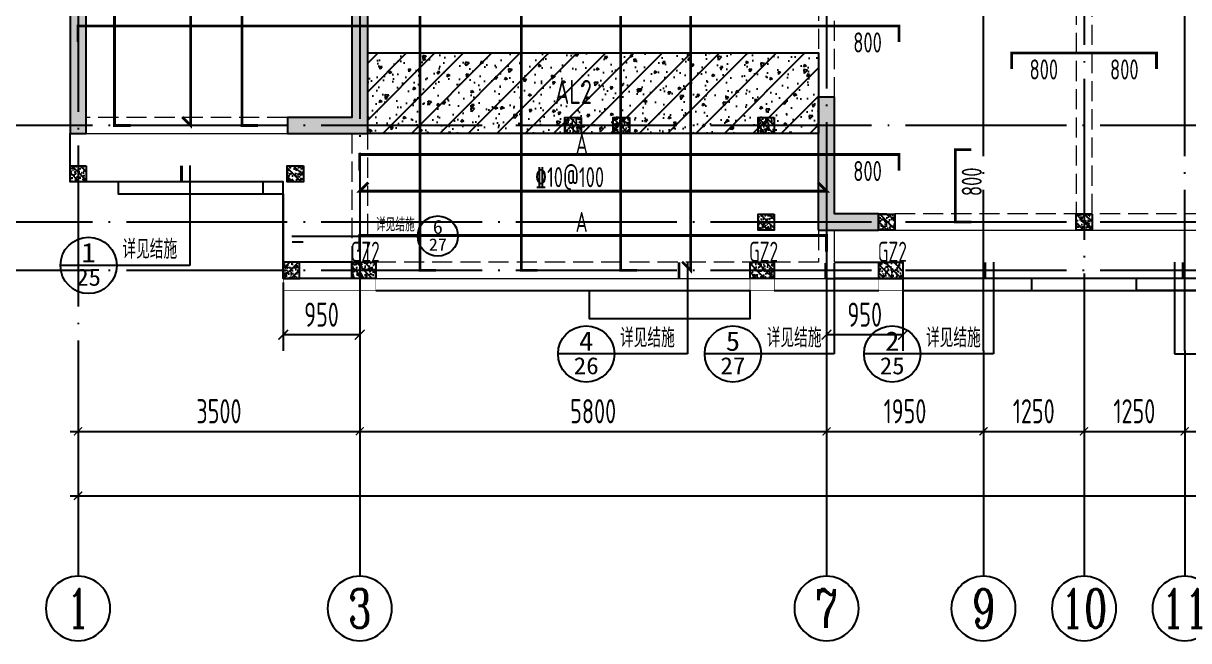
# Model space of a CAD drawing. Extents: x -461650 to 361314, y 245336 to 769729.
# Drawn here: x -11996 to 2484, y 427735 to 435404 of the extents above; entities that cross this region are included whole.
import ezdxf
from ezdxf.enums import TextEntityAlignment as Align

# ---------------------------------------------------------------- set-up
doc = ezdxf.new("R2010")
doc.units = 0
doc.header["$LTSCALE"] = 1000
doc.linetypes.add('DASH', pattern=[0.35, 0.25, -0.1])
doc.linetypes.add('DOTE', pattern=[2.42, 2, -0.2, 0.02, -0.2])
doc.layers.get('0').update_dxf_attribs({"linetype": 'CONTINUOUS'})
doc.layers.get('DEFPOINTS').update_dxf_attribs({"linetype": 'CONTINUOUS'})
for name, color, linetype in [('A-AXIS', 1, 'CONTINUOUS'), ('A-DOTE', 10, 'DOTE'), ('AXIS_NUM', 7, 'CONTINUOUS'), ('BEAM', 4, 'DASH'), ('BEAM_CON', 4, 'CONTINUOUS'), ('DIM_IDEN', 67, 'CONTINUOUS'), ('PUB_TEXT', 2, 'CONTINUOUS'), ('ROOF', 183, 'CONTINUOUS'), ('S-B板边线', 2, 'CONTINUOUS'), ('S-B板配筋', 6, 'CONTINUOUS'), ('S-B板配筋号', 7, 'CONTINUOUS'), ('S-L主梁线', 4, 'DASH'), ('S-Q墙填充', 252, 'CONTINUOUS'), ('S-Q墙实线', 6, 'CONTINUOUS'), ('S-Q墙标注', 3, 'CONTINUOUS'), ('S-Y一般标注', 3, 'CONTINUOUS'), ('S-构造柱', 212, 'CONTINUOUS'), ('S-构造柱编号', 130, 'CONTINUOUS'), ('TEXT', 2, 'CONTINUOUS'), ('水平筋标注', 7, 'CONTINUOUS'), ('看线', 251, 'CONTINUOUS')]:
    doc.layers.add(name, color=color, linetype=linetype)
doc.layers.add('配箍校核', color=34, linetype='CONTINUOUS', plot=False)
doc.styles.add('_TCH_AXIS', font='COMPLEX', dxfattribs={"bigfont": 'GBCBIG'})
doc.styles.add('_TCH_LABEL', font='simhei.ttf')
doc.styles.add('TSSD_Axis', font='complex.shx', dxfattribs={"width": 0.7, "bigfont": 'hztxt.shx'})
doc.styles.add('TSSD_DIMENSION', font='Tssdeng.shx', dxfattribs={"width": 0.7, "bigfont": 'tssdchn.shx'})
doc.styles.add('TSSD_REIN', font='tssdeng.shx', dxfattribs={"width": 0.7, "height": 300, "bigfont": 'tssdchn.shx'})
doc.styles.add('结构文字', font='zstxt.shx', dxfattribs={"width": 0.7, "bigfont": 'zshz.shx'})
doc.dimstyles.new('STRUCK', dxfattribs={"dimtxt": 400, "dimasz": 121, "dimexe": 200, "dimexo": 150, "dimgap": 115, "dimtad": 1, "dimdec": 0, "dimdsep": 46, "dimtxsty": '结构文字', "dimblk": 'ARCHTICK', "dimcen": 400, "dimclrd": 3, "dimclre": 3, "dimclrt": 7, "dimadec": 0, "dimazin": 0, "dimtfac": 1, "dimtdec": 0, "dimtix": 1, "dimtmove": 2, "dimatfit": 3, "dimldrblk": '_DIMX', "dimfxl": 0, "dimtolj": 1, "dimtzin": 0, "dimarcsym": 0})
doc.dimstyles.new('TSSD_100_100', dxfattribs={"dimtxt": 300, "dimasz": 100, "dimexe": 100, "dimexo": 250, "dimgap": 100, "dimtad": 1, "dimdec": 0, "dimzin": 0, "dimdsep": 46, "dimtxsty": 'TSSD_DIMENSION', "dimblk": 'ARCHTICK', "dimcen": 0, "dimdle": 100, "dimclrt": 7, "dimadec": 0, "dimazin": 0, "dimtfac": 1, "dimtdec": 0, "dimtix": 1, "dimtmove": 2, "dimatfit": 3, "dimldrblk": 'ARCHTICK', "dimfxl": 0, "dimtolj": 1, "dimtzin": 0, "dimarcsym": 0})

# ---------------------------------------------------------------- blocks, each defined once
blk = doc.blocks.new('ts_axno')
at = {"color": 0, "linetype": 'ByBlock', "lineweight": -2}
blk.add_circle((0, 0), 0.5, dxfattribs=at)
at = {"color": 0, "linetype": 'ByBlock', "lineweight": -2, "style": 'TSSD_Axis', "width": 0.7}
blk.add_attdef('A', text='', height=0.6, dxfattribs=at).set_placement((0, 0), align=Align.MIDDLE_CENTER)
blk = doc.blocks.new('_ArchTick')
at = {"color": 0, "linetype": 'ByBlock', "const_width": 0.15}
blk.add_lwpolyline([(-0.5, -0.5), (0.5, 0.5)], dxfattribs=at)
blk = doc.blocks.new('*D326')
at = {"layer": 'DEFPOINTS', "color": 0}
for p in [(8100, 3600), (13900, 3600), (13900, 2600)]:
    blk.add_point(p, dxfattribs=at)
at = {"layer": 'S-Y一般标注', "color": 0, "lineweight": -2}
for p, q in [((8100, 3350), (8100, 2500)), ((13900, 3350), (13900, 2500)), ((8000, 2600), (14000, 2600))]:
    blk.add_line(p, q, dxfattribs=at)
at = {"layer": 'S-Y一般标注', "color": 0, "lineweight": -2, "xscale": 100, "yscale": 100, "zscale": 100, "rotation": 180}
blk.add_blockref('_ArchTick', (8100, 2600), dxfattribs=at)
at = {"layer": 'S-Y一般标注', "color": 0, "lineweight": -2, "xscale": 100, "yscale": 100, "zscale": 100}
blk.add_blockref('_ArchTick', (13900, 2600), dxfattribs=at)
at = {"layer": 'S-Y一般标注', "color": 7, "insert": (11000, 2850), "char_height": 300, "attachment_point": 5, "style": 'TSSD_DIMENSION'}
blk.add_mtext('\\A1;5800', dxfattribs=at)
blk = doc.blocks.new('*D327')
at = {"layer": 'DEFPOINTS', "color": 0}
for p in [(17100, 3600), (18350, 3600), (18350, 2600)]:
    blk.add_point(p, dxfattribs=at)
at = {"layer": 'S-Y一般标注', "color": 0, "lineweight": -2}
for p, q in [((17100, 3350), (17100, 2500)), ((18350, 3350), (18350, 2500)), ((17000, 2600), (18450, 2600))]:
    blk.add_line(p, q, dxfattribs=at)
at = {"layer": 'S-Y一般标注', "color": 0, "lineweight": -2, "xscale": 100, "yscale": 100, "zscale": 100, "rotation": 180}
blk.add_blockref('_ArchTick', (17100, 2600), dxfattribs=at)
at = {"layer": 'S-Y一般标注', "color": 0, "lineweight": -2, "xscale": 100, "yscale": 100, "zscale": 100}
blk.add_blockref('_ArchTick', (18350, 2600), dxfattribs=at)
at = {"layer": 'S-Y一般标注', "color": 7, "insert": (17725, 2850), "char_height": 300, "attachment_point": 5, "style": 'TSSD_DIMENSION'}
blk.add_mtext('\\A1;1250', dxfattribs=at)
blk = doc.blocks.new('*D334')
at = {"layer": 'DEFPOINTS', "color": 0}
for p in [(4600, 3600), (54600, 3600), (54600, 1800)]:
    blk.add_point(p, dxfattribs=at)
at = {"layer": 'S-Y一般标注', "color": 0, "lineweight": -2}
for p, q in [((4600, 3350), (4600, 1700)), ((54600, 3350), (54600, 1700)), ((4500, 1800), (54700, 1800))]:
    blk.add_line(p, q, dxfattribs=at)
at = {"layer": 'S-Y一般标注', "color": 0, "lineweight": -2, "xscale": 100, "yscale": 100, "zscale": 100, "rotation": 180}
blk.add_blockref('_ArchTick', (4600, 1800), dxfattribs=at)
at = {"layer": 'S-Y一般标注', "color": 0, "lineweight": -2, "xscale": 100, "yscale": 100, "zscale": 100}
blk.add_blockref('_ArchTick', (54600, 1800), dxfattribs=at)
at = {"layer": 'S-Y一般标注', "color": 7, "insert": (29600, 2050), "char_height": 300, "attachment_point": 5, "style": 'TSSD_DIMENSION'}
blk.add_mtext('\\A1;50000', dxfattribs=at)
blk = doc.blocks.new('*D335')
at = {"layer": 'DEFPOINTS', "color": 0}
for p in [(15850, 3600), (17100, 3600), (17100, 2600)]:
    blk.add_point(p, dxfattribs=at)
at = {"layer": 'S-Y一般标注', "color": 0, "lineweight": -2}
for p, q in [((15850, 3350), (15850, 2500)), ((17100, 3350), (17100, 2500)), ((15750, 2600), (17200, 2600))]:
    blk.add_line(p, q, dxfattribs=at)
at = {"layer": 'S-Y一般标注', "color": 0, "lineweight": -2, "xscale": 100, "yscale": 100, "zscale": 100, "rotation": 180}
blk.add_blockref('_ArchTick', (15850, 2600), dxfattribs=at)
at = {"layer": 'S-Y一般标注', "color": 0, "lineweight": -2, "xscale": 100, "yscale": 100, "zscale": 100}
blk.add_blockref('_ArchTick', (17100, 2600), dxfattribs=at)
at = {"layer": 'S-Y一般标注', "color": 7, "insert": (16475, 2850), "char_height": 300, "attachment_point": 5, "style": 'TSSD_DIMENSION'}
blk.add_mtext('\\A1;1250', dxfattribs=at)
blk = doc.blocks.new('*D336')
at = {"layer": 'DEFPOINTS', "color": 0}
for p in [(4600, 3600), (8100, 3600), (8100, 2600)]:
    blk.add_point(p, dxfattribs=at)
at = {"layer": 'S-Y一般标注', "color": 0, "lineweight": -2}
for p, q in [((4600, 3350), (4600, 2500)), ((8100, 3350), (8100, 2500)), ((4500, 2600), (8200, 2600))]:
    blk.add_line(p, q, dxfattribs=at)
at = {"layer": 'S-Y一般标注', "color": 0, "lineweight": -2, "xscale": 100, "yscale": 100, "zscale": 100, "rotation": 180}
blk.add_blockref('_ArchTick', (4600, 2600), dxfattribs=at)
at = {"layer": 'S-Y一般标注', "color": 0, "lineweight": -2, "xscale": 100, "yscale": 100, "zscale": 100}
blk.add_blockref('_ArchTick', (8100, 2600), dxfattribs=at)
at = {"layer": 'S-Y一般标注', "color": 7, "insert": (6350, 2850), "char_height": 300, "attachment_point": 5, "style": 'TSSD_DIMENSION'}
blk.add_mtext('\\A1;3500', dxfattribs=at)
blk = doc.blocks.new('*D353')
at = {"layer": 'DEFPOINTS', "color": 0}
for p in [(13900, 3600), (15850, 3600), (15850, 2600)]:
    blk.add_point(p, dxfattribs=at)
at = {"layer": 'S-Y一般标注', "color": 0, "lineweight": -2}
for p, q in [((13900, 3350), (13900, 2500)), ((15850, 3350), (15850, 2500)), ((13800, 2600), (15950, 2600))]:
    blk.add_line(p, q, dxfattribs=at)
at = {"layer": 'S-Y一般标注', "color": 0, "lineweight": -2, "xscale": 100, "yscale": 100, "zscale": 100, "rotation": 180}
blk.add_blockref('_ArchTick', (13900, 2600), dxfattribs=at)
at = {"layer": 'S-Y一般标注', "color": 0, "lineweight": -2, "xscale": 100, "yscale": 100, "zscale": 100}
blk.add_blockref('_ArchTick', (15850, 2600), dxfattribs=at)
at = {"layer": 'S-Y一般标注', "color": 7, "insert": (14875, 2850), "char_height": 300, "attachment_point": 5, "style": 'TSSD_DIMENSION'}
blk.add_mtext('\\A1;1950', dxfattribs=at)
blk = doc.blocks.new('*D354')
at = {"layer": 'DEFPOINTS', "color": 0}
for p in [(18350, 3600), (20300, 3600), (20300, 2600)]:
    blk.add_point(p, dxfattribs=at)
at = {"layer": 'S-Y一般标注', "color": 0, "lineweight": -2}
for p, q in [((18350, 3350), (18350, 2500)), ((20300, 3350), (20300, 2500)), ((18250, 2600), (20400, 2600))]:
    blk.add_line(p, q, dxfattribs=at)
at = {"layer": 'S-Y一般标注', "color": 0, "lineweight": -2, "xscale": 100, "yscale": 100, "zscale": 100, "rotation": 180}
blk.add_blockref('_ArchTick', (18350, 2600), dxfattribs=at)
at = {"layer": 'S-Y一般标注', "color": 0, "lineweight": -2, "xscale": 100, "yscale": 100, "zscale": 100}
blk.add_blockref('_ArchTick', (20300, 2600), dxfattribs=at)
at = {"layer": 'S-Y一般标注', "color": 7, "insert": (19325, 2850), "char_height": 300, "attachment_point": 5, "style": 'TSSD_DIMENSION'}
blk.add_mtext('\\A1;1950', dxfattribs=at)
blk = doc.blocks.new('20210729.04150611')
at = {"layer": 'S-B板边线'}
for points in [[(-28155, -31892), (-28155, -31893), (-29005, -31893), (-29005, -30693), (-31655, -30693), (-31655, -30093)], [(-15955, -31892), (-22155, -31892)]]:
    blk.add_lwpolyline(points, dxfattribs=at)
blk = doc.blocks.new('20210729.03504727')
at = {"color": 30, "const_width": 8}
for points in [[(2050, 500), (2050, 350), (3200, 350), (3200, 500)], [(7850, 500), (7850, 350), (8150, 350), (8150, 500)], [(9450, 500), (9450, 350), (9750, 350), (9750, 500)]]:
    blk.add_lwpolyline(points, dxfattribs=at)
at = {"layer": '看线', "color": 202, "ltscale": 0.5}
for points in [[(0, 1700), (0, 1550), (1800, 1550), (1800, 1700)], [(0, 1700), (0, 1550), (2050, 1550), (2050, 500)], [(9750, 500), (9750, 350), (11350, 350), (11350, 500)], [(14250, 500), (14250, 350), (12650, 350), (12650, 500)], [(3200, 350), (7850, 350)], [(5850, 350), (5850, 0), (7850, 0), (7850, 350)], [(8150, 350), (9450, 350)], [(9750, 350), (14250, 350)]]:
    blk.add_lwpolyline(points, dxfattribs=at)
blk = doc.blocks.new('20210807.15312446')
at = {"layer": 'S-Q墙填充'}
h = blk.add_hatch(color=252, dxfattribs=at)
h.dxf.hatch_style = 1
h.paths.add_polyline_path([(61116, 58640), (61116, 60290), (60916, 60290), (60916, 58640)])
h = blk.add_hatch(color=252, dxfattribs=at)
h.dxf.hatch_style = 1
h.paths.add_polyline_path([(64616, 60290), (64416, 60290), (64416, 58840), (63716, 58840), (63616, 58840), (63616, 58640), (63716, 58640), (64616, 58640)])
h = blk.add_hatch(color=252, dxfattribs=at)
h.dxf.hatch_style = 1
h.paths.add_polyline_path([(70213, 57440), (70963, 57440), (70963, 57640), (70413, 57640), (70413, 59090), (70213, 59090)])
at = {"layer": 'BEAM_CON'}
for p, q in [((63566, 57040), (63566, 56840)), ((64416, 57040), (63566, 57040)), ((70416, 57040), (71266, 57040)), ((71266, 56840), (71266, 57040)), ((64516, 56840), (63566, 56840)), ((70316, 56840), (71266, 56840))]:
    blk.add_line(p, q, dxfattribs=at)
at = {"layer": 'S-L主梁线', "linetype": 'DASH', "lineweight": 18}
for p, q in [((73416, 61640), (73416, 57640)), ((73616, 57640), (73616, 61640)), ((70216, 60640), (70216, 59090)), ((70416, 59090), (70416, 60640)), ((63616, 58840), (61116, 58840)), ((64416, 58640), (64416, 57040)), ((64616, 57040), (64616, 58640)), ((73516, 57640), (70963, 57640)), ((76063, 57640), (73516, 57640)), ((70216, 57440), (70216, 57040)), ((70216, 57040), (64616, 57040))]:
    blk.add_line(p, q, dxfattribs=at)
at = {"layer": 'S-L主梁线', "linetype": 'ByBlock', "lineweight": 18}
for p, q in [((61116, 58640), (63616, 58640)), ((70416, 57040), (70416, 57440)), ((70963, 57440), (73516, 57440)), ((73516, 57440), (76063, 57440)), ((64416, 56840), (70416, 56840))]:
    blk.add_line(p, q, dxfattribs=at)
at = {"layer": 'S-Q墙实线'}
for points in [[(61116, 58640), (61116, 60290), (60916, 60290), (60916, 58640)], [(70213, 57440), (70963, 57440), (70963, 57640), (70413, 57640), (70413, 59090), (70213, 59090)]]:
    blk.add_lwpolyline(points, close=True, dxfattribs=at)
blk.add_lwpolyline([(63716, 58840), (63616, 58840), (63616, 58640), (63716, 58640), (64616, 58640), (64616, 60290), (64416, 60290), (64416, 58840), (63716, 58840)], dxfattribs=at)
blk = doc.blocks.new('20210730.02141516')
at = {"layer": 'S-构造柱'}
h = blk.add_hatch(dxfattribs=at)
h.set_pattern_fill('ARMORED', color=256, scale=15, angle=-90, style=0)
h.set_pattern_definition([(320, (-154189.41, 3278673.45), (-9.4128202, -107.5890274), [11.25, -123.75]), (265, (-154189.41, 3278673.45), (112.82882, 20.8127), [9, -99]), (10.4514, (-154190.19, 3278664.49), (103.4159313, -86.7764073), [9.5610285, -105.1713168]), (316.1842, (-154159.41, 3278673.45), (-24.827852, -160.0861573), [16.875, -185.625]), (6.6356, (-154161.48, 3278660.11), (146.117681, -140.199406), [14.341543, -157.75695]), (261.1842, (-154159.41, 3278673.45), (146.11779, -140.199292), [13.5, -148.5]), (291, (-154166.91, 3278658.45), (-60.3928336, -89.5360578), [11.25, -123.75]), (236, (-154166.91, 3278658.45), (108.7725068, -36.4972998), [9, -99]), (341.4514, (-154171.94, 3278650.99), (48.3795745, -126.0333943), [9.5610285, -105.1713168]), (307.5, (-154189.41, 3278673.454), (49.93407807, -1.8239783), [0, -97.8, 0, -100.5, 0, -99.375]), (277.5, (-154189.41, 3278673.454), (59.1617568, -39.4604306), [0, -57.3, 0, -95.55, 0, -37.875]), (237.5, (-154189.41, 3278706.904), (-3.38323076, -80.07336543), [0, -37.5, 0, -117, 0, -155.25]), (227.5, (-154189.41, 3278721.904), (15.0157473, -87.4779254), [0, -48.75, 0, -77.7, 0, -110.25]), (315, (-154189.41, 3278673.454), (53.0330086, 53.0330086), [])])
h.paths.add_polyline_path([(200, 200), (200, 0), (0, 0), (0, 200)])
blk.add_lwpolyline([(200, 200), (200, 0), (0, 0), (0, 200)], close=True, dxfattribs=at)
blk = doc.blocks.new('20210809.18224761')
at = {"layer": 'S-构造柱'}
h = blk.add_hatch(dxfattribs=at)
h.set_pattern_fill('ARMORED', color=256, scale=15, angle=-90, style=0)
h.set_pattern_definition([(320, (-154189.41, 3278673.45), (-9.4128202, -107.5890274), [11.25, -123.75]), (265, (-154189.41, 3278673.45), (112.82882, 20.8127), [9, -99]), (10.4514, (-154190.19, 3278664.49), (103.4159313, -86.7764073), [9.5610285, -105.1713168]), (316.1842, (-154159.41, 3278673.45), (-24.827852, -160.0861573), [16.875, -185.625]), (6.6356, (-154161.48, 3278660.11), (146.117681, -140.199406), [14.341543, -157.75695]), (261.1842, (-154159.41, 3278673.45), (146.11779, -140.199292), [13.5, -148.5]), (291, (-154166.91, 3278658.45), (-60.3928336, -89.5360578), [11.25, -123.75]), (236, (-154166.91, 3278658.45), (108.7725068, -36.4972998), [9, -99]), (341.4514, (-154171.94, 3278650.99), (48.3795745, -126.0333943), [9.5610285, -105.1713168]), (307.5, (-154189.41, 3278673.454), (49.93407807, -1.8239783), [0, -97.8, 0, -100.5, 0, -99.375]), (277.5, (-154189.41, 3278673.454), (59.1617568, -39.4604306), [0, -57.3, 0, -95.55, 0, -37.875]), (237.5, (-154189.41, 3278706.904), (-3.38323076, -80.07336543), [0, -37.5, 0, -117, 0, -155.25]), (227.5, (-154189.41, 3278721.904), (15.0157473, -87.4779254), [0, -48.75, 0, -77.7, 0, -110.25]), (315, (-154189.41, 3278673.454), (53.0330086, 53.0330086), [])])
h.paths.add_polyline_path([(300, 200), (300, 0), (0, 0), (0, 200)])
blk.add_lwpolyline([(300, 200), (300, 0), (0, 0), (0, 200)], close=True, dxfattribs=at)
blk = doc.blocks.new('20210809.18235135')
at = {"layer": '配箍校核'}
blk.add_blockref('20210809.18224761', (12, 0), dxfattribs=at)
at = {"layer": 'S-构造柱编号', "color": 2, "linetype": 'ByBlock', "style": 'TSSD_REIN', "width": 0.65}
blk.add_text('GZ2', height=250, dxfattribs=at).set_placement((0, 206, 0))
blk = doc.blocks.new('20210809.18285270')
at = {"layer": 'ROOF'}
for p in [(6150, 1800), (6750, 1800), (8550, 1800), (10050, 600), (12500, 600)]:
    blk.add_blockref('20210730.02141516', p, dxfattribs=at)
at = {"layer": 'ROOF', "rotation": 359.9999999538236}
for p in [(0, 1200), (2700, 1200), (8550, 600)]:
    blk.add_blockref('20210730.02141516', p, dxfattribs=at)
at = {"layer": 'ROOF', "xscale": -1, "rotation": 4.61764226855621e-08}
blk.add_blockref('20210730.02141516', (2850, 0), dxfattribs=at)
at = {"layer": '配箍校核'}
for p in [(3488, 0), (8438, 0), (10038, 0)]:
    blk.add_blockref('20210809.18235135', p, dxfattribs=at)
blk = doc.blocks.new('*D425')
at = {"layer": 'DEFPOINTS', "color": 0}
for p in [(-212209, -11759), (-211259, -11759), (-212209, -12559)]:
    blk.add_point(p, dxfattribs=at)
at = {"layer": 'S-Q墙标注', "color": 3, "lineweight": -2}
for p, q in [((-212209, -11909), (-212209, -12759)), ((-211259, -11909), (-211259, -12759)), ((-211259, -12559), (-212209, -12559))]:
    blk.add_line(p, q, dxfattribs=at)
at = {"layer": 'S-Q墙标注', "color": 3, "lineweight": -2, "xscale": 121, "yscale": 121, "zscale": 121, "rotation": 180}
blk.add_blockref('_ArchTick', (-212209, -12559), dxfattribs=at)
at = {"layer": 'S-Q墙标注', "color": 3, "lineweight": -2, "xscale": 121, "yscale": 121, "zscale": 121}
blk.add_blockref('_ArchTick', (-211259, -12559), dxfattribs=at)
at = {"layer": 'S-Q墙标注', "color": 7, "insert": (-211734, -12309), "char_height": 300, "attachment_point": 5, "style": 'TSSD_REIN'}
blk.add_mtext('\\A1;950', dxfattribs=at)
blk = doc.blocks.new('_DIMX')
blk.add_line((-150, 0), (150, 0))
at = {"const_width": 50}
blk.add_lwpolyline([(-70, -70), (70, 70)], dxfattribs=at)
blk = doc.blocks.new('*D426')
at = {"layer": 'DEFPOINTS', "color": 0}
for p in [(-205459, -11759), (-204509, -11759), (-205459, -12559)]:
    blk.add_point(p, dxfattribs=at)
at = {"layer": 'S-Q墙标注', "color": 3, "lineweight": -2}
for p, q in [((-205459, -11909), (-205459, -12759)), ((-204509, -11909), (-204509, -12759)), ((-204509, -12559), (-205459, -12559))]:
    blk.add_line(p, q, dxfattribs=at)
at = {"layer": 'S-Q墙标注', "color": 3, "lineweight": -2, "xscale": 121, "yscale": 121, "zscale": 121, "rotation": 180}
blk.add_blockref('_ArchTick', (-205459, -12559), dxfattribs=at)
at = {"layer": 'S-Q墙标注', "color": 3, "lineweight": -2, "xscale": 121, "yscale": 121, "zscale": 121}
blk.add_blockref('_ArchTick', (-204509, -12559), dxfattribs=at)
at = {"layer": 'S-Q墙标注', "color": 7, "insert": (-204984, -12309), "char_height": 300, "attachment_point": 5, "style": 'TSSD_REIN'}
blk.add_mtext('\\A1;950', dxfattribs=at)
blk = doc.blocks.new('20210810.07360379')
at = {"layer": 'DIM_IDEN'}
for p, q in [((1737, 3405), (1737, 2166)), ((3004, 2530), (3451, 2530)), ((3451, 2530), (4567, 2530)), ((5067, 2530), (4567, 2530)), ((7920, 2205), (7920, 1066)), ((9743, 2195), (9743, 1066)), ((11722, 2205), (11722, 1066)), ((13972, 2205), (13972, 1066)), ((828, 2166), (128, 2166)), ((1737, 2166), (828, 2166)), ((7011, 1066), (6311, 1066)), ((7920, 1066), (7011, 1066)), ((8834, 1066), (8134, 1066)), ((9743, 1066), (8834, 1066)), ((10813, 1066), (10113, 1066)), ((11722, 1066), (10813, 1066)), ((13972, 1066), (14881, 1066))]:
    blk.add_line(p, q, dxfattribs=at)
for points, const_width in [([(1632, 3405), (1632, 3205)], 35), ([(3004, 2455), (3147, 2455)], 25), ([(7815, 2205), (7815, 2005)], 35), ([(9638, 2195), (9638, 1995)], 35), ([(11617, 2205), (11617, 2005)], 35), ([(14077, 2205), (14077, 2005)], 35)]:
    blk.add_lwpolyline(points, dxfattribs=dict(at, const_width=const_width))
for centre, radius in [((4817, 2530), 250), ((478, 2166), 350), ((6661, 1066), 350), ((8484, 1066), 350), ((10463, 1066), 350)]:
    blk.add_circle(centre, radius, dxfattribs=at)
at = {"layer": 'PUB_TEXT', "style": '_TCH_AXIS'}
for height, p in [(168.8, (4046, 2589)), (236.3, (898, 2249)), (236.3, (7081, 1149)), (236.3, (8904, 1149)), (236.3, (10883, 1149))]:
    blk.add_text('详见结施', height=height, dxfattribs=at).set_placement(p)
at = {"layer": 'PUB_TEXT', "style": '_TCH_LABEL'}
for s, height, width, p, p2 in [('6', 173, 1.011364, (4755, 2558), (4880, 2558)), ('27', 151.1, 1.022989, (4706, 2350), (4929, 2350)), ('1', 241, 1.034884, (388, 2205), (568, 2205)), ('25', 212.7, 1.00565, (324, 1913), (632, 1913)), ('4', 241, 1.034884, (6571, 1105), (6751, 1105)), ('5', 241, 1.028902, (8395, 1105), (8573, 1105)), ('2', 241, 1.022989, (10374, 1105), (10552, 1105)), ('26', 211.6, 1.022989, (6505, 814), (6817, 814)), ('27', 211.6, 1.022989, (8328, 814), (8639, 814)), ('25', 212.7, 1.00565, (10309, 813), (10617, 813))]:
    blk.add_text(s, height=height, dxfattribs=dict(at, width=width)).set_placement(p, p2, align=Align.FIT)
blk = doc.blocks.new('20210726.16395156')
at = {"layer": 'A-AXIS'}
for p, q in [((4600, 3600), (4600, 800)), ((8100, 3600), (8100, 800)), ((13900, 3600), (13900, 800)), ((15850, 3600), (15850, 800)), ((17100, 3600), (17100, 800)), ((18350, 3600), (18350, 800))]:
    blk.add_line(p, q, dxfattribs=at)
at = {"layer": 'A-DOTE'}
for p, q in [((4600, 18249.9), (4600, 3600)), ((13900.2, 13700), (13900, 3600)), ((15850, 3600), (15850, 11500)), ((18350, 3600), (18350, 11500)), ((8100, 10900), (8100, 3600)), ((17100, 9400), (17100, 3600)), ((55600, 6400), (3600, 6400)), ((55600, 5200), (3600, 5200)), ((55600, 4600), (3600, 4600))]:
    blk.add_line(p, q, dxfattribs=at)
at = {"layer": 'A-AXIS'}
ref = blk.add_blockref('ts_axno', (4600, 400), dxfattribs=dict(at, xscale=-800, yscale=800, zscale=800, rotation=180))
ref.add_attrib('1', '1', dxfattribs={"layer": 'AXIS_NUM', "height": 480, "style": 'TSSD_Axis', "width": 0.7}).set_placement((4600, 400), align=Align.MIDDLE_CENTER)
ref = blk.add_blockref('ts_axno', (8100, 400), dxfattribs=dict(at, xscale=-800, yscale=800, zscale=800, rotation=180))
ref.add_attrib('2', '3', dxfattribs={"layer": 'AXIS_NUM', "height": 480, "style": 'TSSD_Axis', "width": 0.7}).set_placement((8100, 400), align=Align.MIDDLE_CENTER)
ref = blk.add_blockref('ts_axno', (13900, 400), dxfattribs=dict(at, xscale=-800, yscale=800, zscale=800, rotation=180))
ref.add_attrib('5', '7', dxfattribs={"layer": 'AXIS_NUM', "height": 480, "style": 'TSSD_Axis', "width": 0.7}).set_placement((13900, 400), align=Align.MIDDLE_CENTER)
ref = blk.add_blockref('ts_axno', (15850, 400), dxfattribs=dict(at, xscale=-800, yscale=800, zscale=800, rotation=180))
ref.add_attrib('8', '9', dxfattribs={"layer": 'AXIS_NUM', "height": 480, "style": 'TSSD_Axis', "width": 0.7}).set_placement((15850, 400), align=Align.MIDDLE_CENTER)
ref = blk.add_blockref('ts_axno', (17100, 400), dxfattribs=dict(at, xscale=-800, yscale=800, zscale=800, rotation=180))
ref.add_attrib('8', '10', dxfattribs={"layer": 'AXIS_NUM', "height": 480, "style": 'TSSD_Axis', "width": 0.7}).set_placement((17100, 400), align=Align.MIDDLE_CENTER)
ref = blk.add_blockref('ts_axno', (18350, 400), dxfattribs=dict(at, xscale=-800, yscale=800, zscale=800, rotation=180))
ref.add_attrib('8', '11', dxfattribs={"layer": 'AXIS_NUM', "height": 480, "style": 'TSSD_Axis', "width": 0.7}).set_placement((18350, 400), align=Align.MIDDLE_CENTER)
at = {"layer": 'S-Y一般标注'}
for base, p1, p2, picture, middle in [((54600, 1800), (4600, 3600), (54600, 3600), '*D334', (29600, 2050)), ((8100, 2600), (4600, 3600), (8100, 3600), '*D336', (6350, 2850)), ((13900, 2600), (8100, 3600), (13900, 3600), '*D326', (11000, 2850)), ((15850, 2600), (13900, 3600), (15850, 3600), '*D353', (14875, 2850)), ((17100, 2600), (15850, 3600), (17100, 3600), '*D335', (16475, 2850)), ((18350, 2600), (17100, 3600), (18350, 3600), '*D327', (17725, 2850)), ((20300, 2600), (18350, 3600), (20300, 3600), '*D354', (19325, 2850))]:
    dim = blk.add_linear_dim(base=base, p1=p1, p2=p2, dimstyle='TSSD_100_100', dxfattribs=at)
    dim.commit()
    dim.dimension.update_dxf_attribs({"geometry": picture, "text_midpoint": middle})
blk = doc.blocks.new('20210810.19092027')
at = {"layer": 'S-Q墙标注'}
for base, p1, p2, picture, middle in [((87767.8, 54374), (88717.8, 55174), (87767.8, 55174), '*D425', (88242.8, 54624)), ((94517.8, 54374), (95467.8, 55174), (94517.8, 55174), '*D426', (94992.8, 54624))]:
    dim = blk.add_linear_dim(base=base, p1=p1, p2=p2, angle=180, dimstyle='STRUCK', override={"dimtxt": 300, "dimgap": 100, "dimtxsty": 'TSSD_REIN'}, dxfattribs=at)
    dim.commit()
    dim.dimension.update_dxf_attribs({"geometry": picture, "text_midpoint": middle, "insert": (299976.5, 66933)})

msp = doc.modelspace()

# ---------------------------------------------------------------- hatches: boundary and pattern name
at = {"layer": 'BEAM', "linetype": 'ByBlock'}
h = msp.add_hatch(dxfattribs=at)
h.set_pattern_fill('ARMORED', color=252, scale=50, angle=180, style=0)
h.set_pattern_definition([(230, (-225386.93, 2348456.6), (-358.63009, 31.376067), [37.5, -412.5]), (175, (-225386.93, 2348456.6), (69.37567, -376.09607), [30, -330]), (280.4514, (-225416.8, 2348459.2), (-289.25469, -344.71977), [31.870095, -350.571056]), (226.1842, (-225386.93, 2348356.6), (-533.62052, 82.75951), [56.25, -618.75]), (276.6356, (-225431.4, 2348363.5), (-467.33135, -487.05894), [47.80514, -525.8565]), (171.1842, (-225386.9, 2348356.6), (-467.33097, -487.0593), [45, -495]), (201, (-225436.93, 2348381.6), (-298.453526, 201.309445), [37.5, -412.5]), (146, (-225436.93, 2348381.6), (-121.657666, -362.57502), [30, -330]), (251.4514, (-225461.8, 2348398.36), (-420.111314, -161.26525), [31.870095, -350.571056]), (217.5, (-225386.93, 2348456.59), (-6.079928, -166.446927), [0, -326, 0, -335, 0, -331.25]), (187.5, (-225386.93, 2348456.59), (-131.534769, -197.205856), [0, -191, 0, -318.5, 0, -126.25]), (147.5, (-225275.43, 2348456.59), (-266.911218, 11.277436), [0, -125, 0, -390, 0, -517.5]), (137.5, (-225225.43, 2348456.6), (-291.593085, -50.05249), [0, -162.5, 0, -259, 0, -367.5]), (225, (-225386.93, 2348456.6), (176.776695, -176.776695), [])])
h.paths.add_polyline_path([(-2115.79, 434035.29), (-7715.79, 434035.29), (-7715.79, 435035.29), (-2115.79, 435035.29)])

# ---------------------------------------------------------------- linework, layer by layer
msp.add_lwpolyline([(-2115.79, 434035.29), (-7715.79, 434035.29), (-7715.79, 435035.29), (-2115.79, 435035.29)], close=True, dxfattribs=at)
at = {"layer": 'S-B板配筋', "lineweight": 35, "const_width": 35}
for points in [[(-4372.75, 432335.44), (-4572.75, 432335.44), (-4572.75, 442435.28), (-4372.75, 442435.28)], [(-10663.2, 434135.28), (-10863.2, 434135.28), (-10863.2, 441435.27), (-10663.2, 441435.27)], [(-9078.87, 434135.27), (-9278.87, 434135.27), (-9278.87, 439535.28), (-9078.87, 439535.28)], [(-6868.12, 432335.44), (-7068.12, 432335.44), (-7068.12, 439535.28), (-6868.12, 439535.28)], [(-5608.46, 432335.44), (-5808.46, 432335.44), (-5808.46, 439235.28), (-5608.46, 439235.28)], [(-10021.79, 434241.34), (-9915.72, 434135.28), (-9915.72, 438635.28), (-10021.79, 438529.21)], [(-3810.17, 432441.51), (-3704.1, 432335.44), (-3704.1, 438635.28), (-3810.17, 438529.21)], [(-1115.79, 435170.5), (-1115.79, 435370.5), (-11315.8, 435370.5), (-11315.8, 435170.5)], [(284.21, 434835.27), (284.21, 435035.27), (2084.21, 435035.27), (2084.21, 434835.27)], [(-215.79, 432935.27), (-415.79, 432935.27), (-415.79, 433835.27), (-215.79, 433835.27)], [(-1115.79, 433573.68), (-1115.79, 433773.68), (-7815.8, 433773.68), (-7815.8, 433573.68)], [(-7709.73, 433425.25), (-7815.79, 433319.18), (-2015.79, 433319.18), (-2121.86, 433425.25)], [(-7815.83, 432567.68), (-7815.83, 432767.68), (-2015.8, 432767.59), (-2015.8, 432567.59)]]:
    msp.add_lwpolyline(points, dxfattribs=at)

# ---------------------------------------------------------------- block references
msp.add_blockref('20210729.03504727', (-10815.83, 431735.28))
at = {"layer": 'A-DOTE'}
msp.add_blockref('20210726.16395156', (-15915.8, 427735.23), dxfattribs=at)
at = {"layer": 'PUB_TEXT'}
msp.add_blockref('20210810.07360379', (-11662.89, 430230.65), dxfattribs=at)
at = {"layer": 'S-B板边线'}
msp.add_blockref('20210729.04150611', (20239.55, 464127.81), dxfattribs=at)
at = {"layer": 'S-Q墙填充'}
msp.add_blockref('20210807.15312446', (-72331.45, 375395.73), dxfattribs=at)
at = {"layer": '水平筋标注'}
msp.add_blockref('20210810.19092027', (-96533.64, 377161.28), dxfattribs=at)
at = {"layer": '配箍校核'}
msp.add_blockref('20210809.18285270', (-11415.82, 432235.11), dxfattribs=at)

# ---------------------------------------------------------------- texts
at = {"layer": 'S-B板配筋号', "style": 'TSSD_REIN', "width": 0.7}
for p in [(-1505.93, 435290.5), (684.21, 434955.27), (1684.21, 434955.27), (-1505.93, 433693.68)]:
    msp.add_text('800', height=250, dxfattribs=at).set_placement(p, align=Align.TOP_CENTER)
at = {"layer": 'S-B板配筋号', "color": 1, "style": 'TSSD_REIN', "width": 0.7}
for s, p in [('A', (-5131.83, 433784.78)), ('%%13210@100', (-5637.9, 433367.52))]:
    msp.add_text(s, height=250, dxfattribs=at).set_placement(p)
at = {"layer": 'S-B板配筋号', "style": 'TSSD_REIN', "width": 0.7}
msp.add_text('800', height=250, rotation=449.999992, dxfattribs=at).set_placement((-335.79, 433435.27), align=Align.TOP_CENTER)
msp.add_text('A', height=250, dxfattribs=at).set_placement((-5133.97, 432811.68))
at = {"layer": 'TEXT', "color": 1, "style": 'TSSD_REIN', "width": 0.7}
msp.add_text('AL2', height=300, dxfattribs=at).set_placement((-4931.07, 434401.4, 0), align=Align.RIGHT)

doc.saveas('drawing.dxf')
